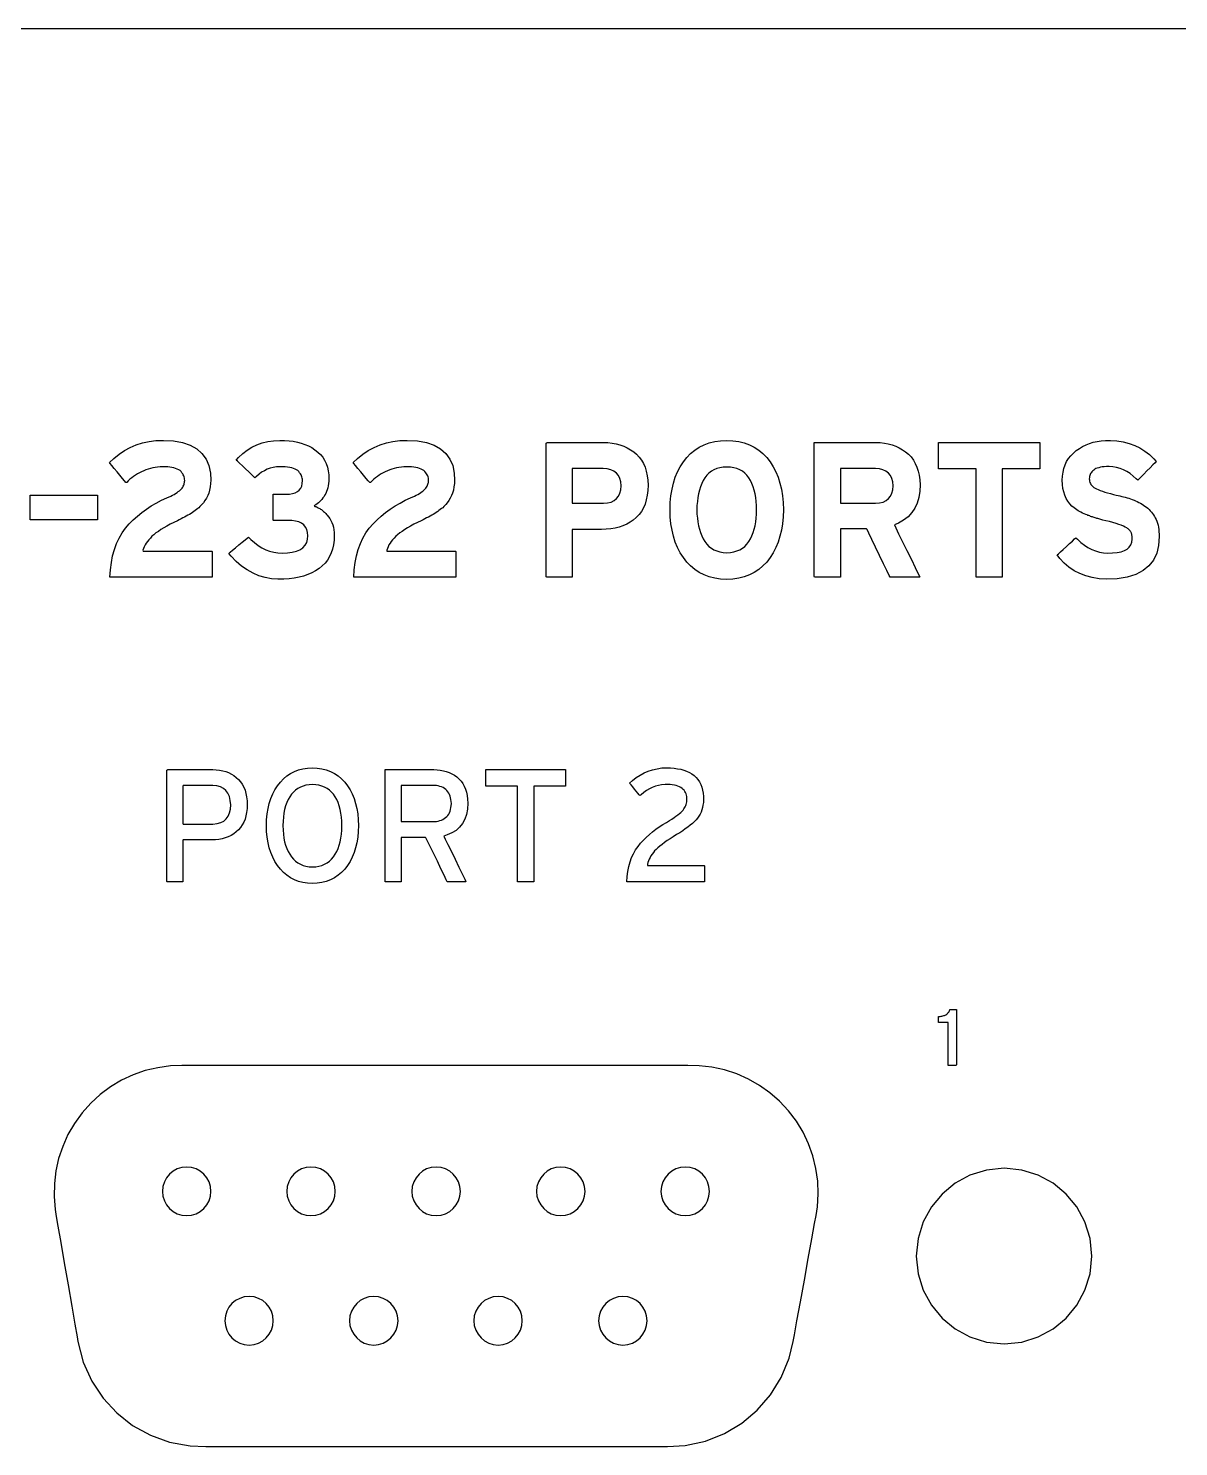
# Model space of a CAD drawing. Extents: x 1 to 47.7, y 0.2 to 33.3.
# Drawn here: x 40.567 to 41.564, y 13.887 to 15.115 of the extents above; entities that cross this region are included whole.
import ezdxf

# ---------------------------------------------------------------- set-up
doc = ezdxf.new("R2010")
doc.units = 0
doc.header["$MEASUREMENT"] = 0
doc.layers.add('4_0_____DWG', color=7, linetype='CONTINUOUS')

msp = doc.modelspace()

# ---------------------------------------------------------------- linework, layer by layer
at = {"layer": '4_0_____DWG'}
for points in [[(40.4956, 15.1152), (40.5703, 15.1152), (40.6442, 15.1152), (40.7173, 15.1152), (40.7896, 15.1152), (40.8611, 15.1152), (40.9317, 15.1152), (41.0015, 15.1152), (41.0703, 15.1152), (41.1384, 15.1152), (41.2055, 15.1152), (41.2717, 15.1152), (41.337, 15.1152), (41.4014, 15.1152), (41.4648, 15.1152), (41.5273, 15.1152), (41.5888, 15.1152)], [(41.4108, 14.7337), (41.4108, 14.64), (41.3882, 14.64), (41.3882, 14.7337), (41.3557, 14.7337), (41.3557, 14.7566), (41.4433, 14.7566), (41.4433, 14.7337), (41.4108, 14.7337)], [(40.5689, 14.6898), (40.5689, 14.7111), (40.6272, 14.7111), (40.6272, 14.6898), (40.5689, 14.6898)], [(41.0051, 14.4592), (41.0051, 14.3762), (40.991, 14.3762), (40.991, 14.4592), (40.9635, 14.4592), (40.9635, 14.4734), (41.0326, 14.4734), (41.0326, 14.4592), (41.0051, 14.4592)]]:
    msp.add_lwpolyline(points, dxfattribs=at)
for points in [[(40.6379, 14.64), (40.6383, 14.6465), (40.6391, 14.6527), (40.6402, 14.6585), (40.6417, 14.664), (40.6436, 14.6691), (40.6458, 14.6739), (40.6484, 14.6783), (40.6513, 14.6824), (40.6546, 14.6861), (40.6581, 14.6896), (40.6617, 14.6929), (40.6656, 14.696), (40.6695, 14.6989), (40.6737, 14.7017), (40.678, 14.7042), (40.6825, 14.7066), (40.6871, 14.7087), (40.6905, 14.7102), (40.6921, 14.711), (40.6935, 14.7117), (40.6948, 14.7125), (40.696, 14.7133), (40.6971, 14.7141), (40.6981, 14.7149), (40.699, 14.7156), (40.6998, 14.7164), (40.7004, 14.7172), (40.7009, 14.718), (40.7014, 14.7188), (40.7018, 14.7197), (40.7021, 14.7205), (40.7023, 14.7213), (40.7025, 14.7221), (40.7026, 14.7229), (40.7027, 14.7238), (40.7026, 14.7248), (40.7025, 14.7258), (40.7022, 14.7268), (40.7019, 14.7278), (40.7014, 14.7287), (40.7009, 14.7296), (40.7002, 14.7305), (40.6995, 14.7314), (40.6986, 14.7323), (40.6975, 14.733), (40.6962, 14.7336), (40.6948, 14.7341), (40.6933, 14.7346), (40.6916, 14.735), (40.6898, 14.7353), (40.6879, 14.7355), (40.6858, 14.7357), (40.6835, 14.7357), (40.6813, 14.7356), (40.6792, 14.7354), (40.677, 14.7351), (40.675, 14.7347), (40.6729, 14.7342), (40.6709, 14.7336), (40.669, 14.7329), (40.6671, 14.7322), (40.6652, 14.7313), (40.6634, 14.7304), (40.6617, 14.7294), (40.66, 14.7283), (40.6583, 14.7272), (40.6568, 14.726), (40.6552, 14.7248), (40.6538, 14.7235), (40.6524, 14.7221), (40.6517, 14.722), (40.6505, 14.7234), (40.6487, 14.7256), (40.6464, 14.7283), (40.644, 14.7313), (40.6416, 14.7342), (40.6395, 14.7367), (40.638, 14.7384), (40.6374, 14.7392), (40.6412, 14.7429), (40.6458, 14.7466), (40.6505, 14.7497), (40.6555, 14.7524), (40.6607, 14.7546), (40.6661, 14.7563), (40.6718, 14.7575), (40.6777, 14.7583), (40.6842, 14.7585), (40.693, 14.758), (40.7008, 14.7566), (40.7075, 14.7543), (40.7131, 14.7512), (40.7176, 14.7472), (40.7211, 14.7423), (40.7236, 14.7366), (40.7249, 14.73), (40.7253, 14.724), (40.7251, 14.721), (40.7248, 14.7182), (40.7242, 14.7155), (40.7235, 14.7129), (40.7226, 14.7106), (40.7215, 14.7083), (40.7202, 14.7063), (40.7188, 14.7043), (40.7176, 14.703), (40.7167, 14.702), (40.7158, 14.7011), (40.7149, 14.7002), (40.7139, 14.6994), (40.7128, 14.6985), (40.7117, 14.6977), (40.7106, 14.6968), (40.7094, 14.696), (40.7081, 14.6952), (40.7068, 14.6944), (40.7054, 14.6936), (40.704, 14.6928), (40.7025, 14.692), (40.701, 14.6913), (40.6995, 14.6905), (40.6979, 14.6897), (40.6963, 14.6889), (40.6931, 14.6873), (40.69, 14.6858), (40.6871, 14.6842), (40.6845, 14.6827), (40.682, 14.6812), (40.6798, 14.6797), (40.6777, 14.6783), (40.6759, 14.6768), (40.6743, 14.6754), (40.6729, 14.6739), (40.6715, 14.6724), (40.6704, 14.6709), (40.6693, 14.6694), (40.6684, 14.6679), (40.6676, 14.6664), (40.667, 14.6649), (40.6665, 14.6634), (40.6666, 14.6625), (40.6702, 14.6625), (40.677, 14.6625), (40.686, 14.6625), (40.6961, 14.6625), (40.7062, 14.6625), (40.7152, 14.6625), (40.7222, 14.6625), (40.726, 14.6625), (40.7264, 14.6622), (40.7264, 14.6605), (40.7264, 14.6578), (40.7264, 14.6543), (40.7264, 14.6505), (40.7264, 14.6468), (40.7264, 14.6435), (40.7264, 14.6412), (40.7264, 14.64), (40.7244, 14.64), (40.7169, 14.64), (40.7053, 14.64), (40.6912, 14.64), (40.6762, 14.64), (40.6618, 14.64), (40.6496, 14.64), (40.6411, 14.64)], [(40.8322, 14.6761), (40.8321, 14.672), (40.8315, 14.6681), (40.8307, 14.6644), (40.8296, 14.661), (40.8281, 14.6578), (40.8263, 14.6548), (40.8242, 14.6521), (40.8217, 14.6497), (40.819, 14.6474), (40.816, 14.6455), (40.8128, 14.6437), (40.8093, 14.6422), (40.8056, 14.6409), (40.8017, 14.6399), (40.7975, 14.6391), (40.7932, 14.6385), (40.7886, 14.6382), (40.7834, 14.6382), (40.7778, 14.6386), (40.7723, 14.6396), (40.7669, 14.6413), (40.7618, 14.6435), (40.7568, 14.6463), (40.7519, 14.6496), (40.7473, 14.6536), (40.7428, 14.6581), (40.7409, 14.6606), (40.7421, 14.6616), (40.7441, 14.6633), (40.7467, 14.6655), (40.7496, 14.6679), (40.7524, 14.6703), (40.7549, 14.6724), (40.7568, 14.6739), (40.7578, 14.6747), (40.7599, 14.6726), (40.763, 14.6699), (40.7662, 14.6675), (40.7695, 14.6654), (40.7728, 14.6638), (40.7762, 14.6625), (40.7798, 14.6616), (40.7834, 14.6611), (40.787, 14.6609), (40.7916, 14.6611), (40.7958, 14.6616), (40.7994, 14.6626), (40.8025, 14.6638), (40.805, 14.6655), (40.8069, 14.6676), (40.8083, 14.67), (40.809, 14.6728), (40.8093, 14.6759), (40.809, 14.6787), (40.8083, 14.6813), (40.8072, 14.6834), (40.8057, 14.6852), (40.8038, 14.6867), (40.8014, 14.6878), (40.7986, 14.6886), (40.7955, 14.6891), (40.7926, 14.6892), (40.792, 14.6892), (40.7906, 14.6892), (40.7886, 14.6892), (40.7864, 14.6892), (40.7842, 14.6892), (40.7821, 14.6892), (40.7805, 14.6892), (40.7795, 14.6892), (40.7793, 14.6893), (40.7793, 14.6907), (40.7793, 14.6933), (40.7793, 14.6967), (40.7793, 14.7005), (40.7793, 14.7043), (40.7793, 14.7077), (40.7793, 14.7103), (40.7793, 14.7118), (40.7794, 14.7119), (40.7803, 14.7119), (40.7818, 14.7119), (40.7836, 14.7119), (40.7857, 14.7119), (40.7877, 14.7119), (40.7894, 14.7119), (40.7907, 14.7119), (40.7914, 14.7119), (40.7935, 14.712), (40.7961, 14.7124), (40.7984, 14.7131), (40.8003, 14.7141), (40.8019, 14.7154), (40.8031, 14.717), (40.804, 14.7189), (40.8045, 14.7211), (40.8046, 14.7236), (40.8046, 14.7248), (40.8044, 14.7258), (40.8042, 14.7268), (40.8038, 14.7278), (40.8034, 14.7287), (40.8028, 14.7296), (40.8022, 14.7305), (40.8014, 14.7314), (40.8005, 14.7323), (40.7995, 14.733), (40.7983, 14.7336), (40.7969, 14.7341), (40.7953, 14.7346), (40.7936, 14.735), (40.7917, 14.7353), (40.7897, 14.7355), (40.7875, 14.7357), (40.785, 14.7357), (40.7821, 14.7355), (40.7794, 14.7351), (40.7767, 14.7344), (40.7742, 14.7334), (40.7717, 14.7322), (40.7693, 14.7308), (40.767, 14.7291), (40.7649, 14.7271), (40.7635, 14.726), (40.7625, 14.727), (40.7606, 14.7288), (40.7581, 14.7311), (40.7554, 14.7337), (40.7526, 14.7363), (40.7502, 14.7386), (40.7483, 14.7404), (40.7473, 14.7413), (40.7493, 14.7437), (40.7529, 14.7471), (40.7568, 14.75), (40.7609, 14.7525), (40.7652, 14.7546), (40.7698, 14.7562), (40.7746, 14.7574), (40.7796, 14.7582), (40.7849, 14.7585), (40.7891, 14.7584), (40.793, 14.7582), (40.7967, 14.7577), (40.8002, 14.757), (40.8036, 14.7561), (40.8068, 14.755), (40.8098, 14.7537), (40.8127, 14.7522), (40.8155, 14.7504), (40.818, 14.7484), (40.8202, 14.7462), (40.8222, 14.7438), (40.8238, 14.7412), (40.8252, 14.7384), (40.8262, 14.7354), (40.827, 14.7321), (40.8274, 14.7287), (40.8276, 14.7252), (40.8275, 14.7231), (40.8273, 14.7211), (40.827, 14.7192), (40.8266, 14.7174), (40.8261, 14.7157), (40.8256, 14.7141), (40.8249, 14.7126), (40.8241, 14.7112), (40.8233, 14.7099), (40.8224, 14.7086), (40.8215, 14.7074), (40.8205, 14.7063), (40.8195, 14.7052), (40.8185, 14.7043), (40.8174, 14.7034), (40.8163, 14.7027), (40.8151, 14.702), (40.8148, 14.7016), (40.8155, 14.7013), (40.8161, 14.7011), (40.8168, 14.7008), (40.8175, 14.7005), (40.8182, 14.7001), (40.8189, 14.6998), (40.8197, 14.6994), (40.8204, 14.699), (40.8211, 14.6985), (40.8217, 14.698), (40.8224, 14.6975), (40.823, 14.6969), (40.8237, 14.6964), (40.8243, 14.6957), (40.8249, 14.6951), (40.8255, 14.6944), (40.8261, 14.6937), (40.8273, 14.6924), (40.8284, 14.6908), (40.8293, 14.6891), (40.8302, 14.6873), (40.8309, 14.6853), (40.8314, 14.6832), (40.8318, 14.681), (40.8321, 14.6786)], [(40.8491, 14.64), (40.8495, 14.6465), (40.8503, 14.6527), (40.8514, 14.6585), (40.8529, 14.664), (40.8548, 14.6691), (40.857, 14.6739), (40.8596, 14.6783), (40.8625, 14.6824), (40.8658, 14.6861), (40.8693, 14.6896), (40.8729, 14.6929), (40.8767, 14.696), (40.8807, 14.6989), (40.8849, 14.7017), (40.8892, 14.7042), (40.8936, 14.7066), (40.8983, 14.7087), (40.9017, 14.7102), (40.9032, 14.711), (40.9047, 14.7117), (40.906, 14.7125), (40.9072, 14.7133), (40.9083, 14.7141), (40.9093, 14.7149), (40.9102, 14.7156), (40.911, 14.7164), (40.9116, 14.7172), (40.9121, 14.718), (40.9126, 14.7188), (40.9129, 14.7197), (40.9133, 14.7205), (40.9135, 14.7213), (40.9137, 14.7221), (40.9138, 14.7229), (40.9138, 14.7238), (40.9138, 14.7248), (40.9137, 14.7258), (40.9134, 14.7268), (40.9131, 14.7278), (40.9126, 14.7287), (40.9121, 14.7296), (40.9114, 14.7305), (40.9106, 14.7314), (40.9098, 14.7323), (40.9087, 14.733), (40.9074, 14.7336), (40.906, 14.7341), (40.9045, 14.7346), (40.9028, 14.735), (40.901, 14.7353), (40.899, 14.7355), (40.8969, 14.7357), (40.8947, 14.7357), (40.8925, 14.7356), (40.8903, 14.7354), (40.8882, 14.7351), (40.8861, 14.7347), (40.8841, 14.7342), (40.8821, 14.7336), (40.8802, 14.7329), (40.8783, 14.7322), (40.8764, 14.7313), (40.8746, 14.7304), (40.8729, 14.7294), (40.8712, 14.7283), (40.8695, 14.7272), (40.8679, 14.726), (40.8664, 14.7248), (40.865, 14.7235), (40.8635, 14.7221), (40.8629, 14.722), (40.8617, 14.7234), (40.8599, 14.7256), (40.8576, 14.7283), (40.8551, 14.7313), (40.8527, 14.7342), (40.8507, 14.7367), (40.8492, 14.7384), (40.8486, 14.7392), (40.8524, 14.7429), (40.8569, 14.7466), (40.8617, 14.7497), (40.8667, 14.7524), (40.8719, 14.7546), (40.8773, 14.7563), (40.883, 14.7575), (40.8889, 14.7583), (40.8954, 14.7585), (40.9042, 14.758), (40.912, 14.7566), (40.9186, 14.7543), (40.9243, 14.7512), (40.9288, 14.7472), (40.9323, 14.7423), (40.9348, 14.7366), (40.9361, 14.73), (40.9364, 14.724), (40.9363, 14.721), (40.9359, 14.7182), (40.9354, 14.7155), (40.9347, 14.7129), (40.9338, 14.7106), (40.9327, 14.7083), (40.9314, 14.7063), (40.9299, 14.7043), (40.9288, 14.703), (40.9279, 14.702), (40.927, 14.7011), (40.9261, 14.7002), (40.9251, 14.6994), (40.924, 14.6985), (40.9229, 14.6977), (40.9218, 14.6968), (40.9206, 14.696), (40.9193, 14.6952), (40.918, 14.6944), (40.9166, 14.6936), (40.9152, 14.6928), (40.9137, 14.692), (40.9122, 14.6913), (40.9106, 14.6905), (40.9091, 14.6897), (40.9074, 14.6889), (40.9042, 14.6873), (40.9012, 14.6858), (40.8983, 14.6842), (40.8957, 14.6827), (40.8932, 14.6812), (40.891, 14.6797), (40.8889, 14.6783), (40.8871, 14.6768), (40.8855, 14.6754), (40.884, 14.6739), (40.8827, 14.6724), (40.8815, 14.6709), (40.8805, 14.6694), (40.8796, 14.6679), (40.8788, 14.6664), (40.8782, 14.6649), (40.8777, 14.6634), (40.8778, 14.6625), (40.8814, 14.6625), (40.8882, 14.6625), (40.8972, 14.6625), (40.9073, 14.6625), (40.9174, 14.6625), (40.9264, 14.6625), (40.9334, 14.6625), (40.9372, 14.6625), (40.9376, 14.6622), (40.9376, 14.6605), (40.9376, 14.6578), (40.9376, 14.6543), (40.9376, 14.6505), (40.9376, 14.6468), (40.9376, 14.6435), (40.9376, 14.6412), (40.9376, 14.64), (40.9356, 14.64), (40.9281, 14.64), (40.9165, 14.64), (40.9024, 14.64), (40.8874, 14.64), (40.873, 14.64), (40.8607, 14.64), (40.8522, 14.64)], [(41.104, 14.7197), (41.1038, 14.7151), (41.1033, 14.7109), (41.1025, 14.707), (41.1014, 14.7033), (41.1, 14.7), (41.0982, 14.6969), (41.0962, 14.6942), (41.0938, 14.6917), (41.0912, 14.6895), (41.0884, 14.6876), (41.0855, 14.6859), (41.0823, 14.6845), (41.0789, 14.6834), (41.0754, 14.6825), (41.0717, 14.6818), (41.0677, 14.6815), (41.0636, 14.6813), (41.0624, 14.6813), (41.06, 14.6813), (41.0565, 14.6813), (41.0524, 14.6813), (41.048, 14.6813), (41.044, 14.6813), (41.0407, 14.6813), (41.0387, 14.6813), (41.0382, 14.6812), (41.0382, 14.6786), (41.0382, 14.6738), (41.0382, 14.6674), (41.0382, 14.6603), (41.0382, 14.6532), (41.0382, 14.6469), (41.0382, 14.6423), (41.0382, 14.6401), (41.0377, 14.64), (41.0357, 14.64), (41.0326, 14.64), (41.0289, 14.64), (41.025, 14.64), (41.0213, 14.64), (41.0182, 14.64), (41.0162, 14.64), (41.0157, 14.6402), (41.0157, 14.6465), (41.0157, 14.6595), (41.0157, 14.6772), (41.0157, 14.6972), (41.0157, 14.7173), (41.0157, 14.7353), (41.0157, 14.749), (41.0157, 14.7561), (41.0165, 14.7566), (41.0206, 14.7566), (41.0271, 14.7566), (41.0351, 14.7566), (41.0437, 14.7566), (41.052, 14.7566), (41.0589, 14.7566), (41.0636, 14.7566), (41.0655, 14.7566), (41.0693, 14.7565), (41.0729, 14.7561), (41.0764, 14.7554), (41.0797, 14.7546), (41.0829, 14.7534), (41.0859, 14.7521), (41.0888, 14.7504), (41.0916, 14.7486), (41.0941, 14.7464), (41.0964, 14.744), (41.0983, 14.7413), (41.1, 14.7384), (41.1014, 14.7352), (41.1025, 14.7317), (41.1033, 14.7279), (41.1038, 14.7239)], [(41.2213, 14.6984), (41.2211, 14.6922), (41.2205, 14.6863), (41.2196, 14.6807), (41.2183, 14.6754), (41.2167, 14.6703), (41.2148, 14.6656), (41.2125, 14.6611), (41.2098, 14.657), (41.2068, 14.6531), (41.2035, 14.6497), (41.1999, 14.6467), (41.196, 14.6442), (41.1918, 14.6421), (41.1873, 14.6404), (41.1826, 14.6392), (41.1775, 14.6384), (41.1721, 14.6381), (41.1668, 14.6384), (41.1618, 14.6392), (41.157, 14.6404), (41.1526, 14.6421), (41.1484, 14.6442), (41.1445, 14.6467), (41.1409, 14.6497), (41.1376, 14.6531), (41.1346, 14.657), (41.1319, 14.6611), (41.1296, 14.6656), (41.1276, 14.6703), (41.126, 14.6754), (41.1248, 14.6807), (41.1238, 14.6863), (41.1233, 14.6922), (41.1231, 14.6984), (41.1233, 14.7046), (41.1238, 14.7105), (41.1248, 14.7162), (41.126, 14.7215), (41.1276, 14.7266), (41.1296, 14.7313), (41.1319, 14.7357), (41.1346, 14.7399), (41.1376, 14.7437), (41.1409, 14.7471), (41.1445, 14.75), (41.1484, 14.7526), (41.1526, 14.7546), (41.157, 14.7563), (41.1618, 14.7574), (41.1668, 14.7582), (41.1721, 14.7585), (41.1775, 14.7582), (41.1826, 14.7574), (41.1873, 14.7563), (41.1918, 14.7546), (41.196, 14.7526), (41.1999, 14.75), (41.2035, 14.7471), (41.2068, 14.7437), (41.2098, 14.7399), (41.2125, 14.7357), (41.2148, 14.7313), (41.2167, 14.7266), (41.2183, 14.7215), (41.2196, 14.7162), (41.2205, 14.7105), (41.2211, 14.7046)], [(41.3136, 14.64), (41.3128, 14.6416), (41.3108, 14.6457), (41.308, 14.6517), (41.3046, 14.6587), (41.3011, 14.6659), (41.2979, 14.6726), (41.2953, 14.678), (41.2937, 14.6813), (41.2933, 14.682), (41.2919, 14.682), (41.2892, 14.682), (41.2857, 14.682), (41.2818, 14.682), (41.2779, 14.682), (41.2745, 14.682), (41.2719, 14.682), (41.2707, 14.682), (41.2706, 14.6812), (41.2706, 14.6776), (41.2706, 14.6721), (41.2706, 14.6653), (41.2706, 14.658), (41.2706, 14.6511), (41.2706, 14.6453), (41.2706, 14.6413), (41.2706, 14.64), (41.2696, 14.64), (41.2673, 14.64), (41.264, 14.64), (41.2602, 14.64), (41.2563, 14.64), (41.2527, 14.64), (41.2499, 14.64), (41.2483, 14.64), (41.248, 14.6409), (41.248, 14.6488), (41.248, 14.6629), (41.248, 14.6811), (41.248, 14.7011), (41.248, 14.7208), (41.248, 14.7381), (41.248, 14.7507), (41.248, 14.7565), (41.2493, 14.7566), (41.254, 14.7566), (41.2612, 14.7566), (41.2698, 14.7566), (41.2789, 14.7566), (41.2875, 14.7566), (41.2947, 14.7566), (41.2994, 14.7566), (41.3014, 14.7566), (41.3051, 14.7565), (41.3087, 14.756), (41.3121, 14.7554), (41.3154, 14.7545), (41.3186, 14.7534), (41.3216, 14.752), (41.3244, 14.7504), (41.3271, 14.7486), (41.3297, 14.7465), (41.3319, 14.7441), (41.3339, 14.7414), (41.3355, 14.7385), (41.3369, 14.7353), (41.338, 14.7319), (41.3388, 14.7282), (41.3394, 14.7243), (41.3396, 14.7201), (41.3394, 14.7144), (41.3385, 14.7091), (41.3371, 14.7042), (41.335, 14.6998), (41.3324, 14.6959), (41.3292, 14.6924), (41.3253, 14.6894), (41.3209, 14.6869), (41.3174, 14.6852), (41.3186, 14.6827), (41.3211, 14.6776), (41.3245, 14.6707), (41.3283, 14.663), (41.3321, 14.6553), (41.3355, 14.6483), (41.3381, 14.643), (41.3395, 14.6402), (41.3392, 14.64), (41.3372, 14.64), (41.3338, 14.64), (41.3296, 14.64), (41.3252, 14.64), (41.3208, 14.64), (41.3171, 14.64), (41.3146, 14.64)], [(41.5468, 14.6753), (41.5463, 14.6675), (41.5447, 14.6607), (41.5419, 14.6548), (41.5379, 14.6498), (41.5328, 14.6457), (41.5266, 14.6424), (41.5191, 14.6401), (41.5105, 14.6386), (41.5013, 14.6382), (41.4949, 14.6386), (41.4888, 14.6396), (41.4831, 14.6411), (41.4779, 14.6431), (41.473, 14.6456), (41.4685, 14.6487), (41.4644, 14.6522), (41.4607, 14.6563), (41.4585, 14.6594), (41.4595, 14.6602), (41.4613, 14.6619), (41.4636, 14.6641), (41.4664, 14.6665), (41.4691, 14.6691), (41.4716, 14.6713), (41.4735, 14.6731), (41.4746, 14.6741), (41.4761, 14.6728), (41.479, 14.6701), (41.482, 14.6677), (41.4851, 14.6657), (41.4883, 14.664), (41.4917, 14.6627), (41.4951, 14.6617), (41.4986, 14.6611), (41.5023, 14.6609), (41.5064, 14.661), (41.5103, 14.6613), (41.5137, 14.662), (41.5166, 14.663), (41.5189, 14.6643), (41.5208, 14.666), (41.5222, 14.668), (41.523, 14.6704), (41.5234, 14.673), (41.5234, 14.6742), (41.5233, 14.6748), (41.5233, 14.6754), (41.5232, 14.676), (41.5231, 14.6766), (41.523, 14.6772), (41.5229, 14.6777), (41.5228, 14.6782), (41.5226, 14.6787), (41.5223, 14.6792), (41.522, 14.6796), (41.5216, 14.6801), (41.5213, 14.6805), (41.5208, 14.681), (41.5204, 14.6814), (41.5199, 14.6818), (41.5194, 14.6822), (41.5187, 14.6827), (41.5174, 14.6834), (41.5158, 14.6842), (41.5139, 14.685), (41.5118, 14.6857), (41.5094, 14.6865), (41.5067, 14.6873), (41.5038, 14.6881), (41.5006, 14.6888), (41.4979, 14.6895), (41.497, 14.6897), (41.4962, 14.6899), (41.4953, 14.6902), (41.4945, 14.6904), (41.4937, 14.6907), (41.4929, 14.6909), (41.4921, 14.6912), (41.4913, 14.6915), (41.4905, 14.6917), (41.4897, 14.6919), (41.489, 14.6922), (41.4882, 14.6924), (41.4874, 14.6927), (41.4866, 14.693), (41.4859, 14.6933), (41.4851, 14.6935), (41.4844, 14.6939), (41.4832, 14.6943), (41.4818, 14.6949), (41.4804, 14.6955), (41.479, 14.6962), (41.4778, 14.6969), (41.4765, 14.6976), (41.4753, 14.6984), (41.4742, 14.6992), (41.4731, 14.7), (41.4712, 14.7016), (41.4693, 14.7035), (41.4676, 14.7057), (41.4662, 14.7082), (41.465, 14.7109), (41.4641, 14.7138), (41.4634, 14.7169), (41.463, 14.7203), (41.4628, 14.724), (41.463, 14.7276), (41.4635, 14.731), (41.4642, 14.7342), (41.4653, 14.7372), (41.4666, 14.7401), (41.4683, 14.7427), (41.4702, 14.7452), (41.4725, 14.7475), (41.475, 14.7496), (41.4777, 14.7515), (41.4804, 14.7531), (41.4834, 14.7546), (41.4865, 14.7558), (41.4897, 14.7568), (41.4931, 14.7575), (41.4966, 14.7581), (41.5003, 14.7584), (41.5046, 14.7585), (41.5102, 14.7581), (41.5156, 14.7572), (41.5207, 14.7559), (41.5256, 14.7541), (41.5301, 14.7519), (41.5344, 14.7492), (41.5385, 14.7461), (41.5422, 14.7425), (41.5443, 14.7401), (41.5433, 14.7391), (41.5414, 14.7372), (41.539, 14.7348), (41.5362, 14.7321), (41.5335, 14.7293), (41.5311, 14.7269), (41.5292, 14.725), (41.5282, 14.7239), (41.5267, 14.7253), (41.5242, 14.7276), (41.5216, 14.7297), (41.5188, 14.7315), (41.516, 14.7329), (41.513, 14.7341), (41.5099, 14.735), (41.5067, 14.7356), (41.5034, 14.7358), (41.501, 14.7358), (41.4991, 14.7357), (41.4974, 14.7355), (41.4959, 14.7352), (41.4944, 14.7348), (41.4931, 14.7344), (41.492, 14.734), (41.4909, 14.7334), (41.4901, 14.7328), (41.4893, 14.7321), (41.4885, 14.7313), (41.4879, 14.7305), (41.4874, 14.7297), (41.487, 14.7289), (41.4867, 14.728), (41.4864, 14.7272), (41.4863, 14.7263), (41.4862, 14.7253), (41.4863, 14.7242), (41.4864, 14.7231), (41.4867, 14.7221), (41.4872, 14.7211), (41.4877, 14.7202), (41.4884, 14.7193), (41.4893, 14.7186), (41.4902, 14.7178), (41.4913, 14.7172), (41.4925, 14.7165), (41.494, 14.7158), (41.4957, 14.7151), (41.4976, 14.7144), (41.4996, 14.7137), (41.5019, 14.7131), (41.5045, 14.7124), (41.5072, 14.7117), (41.5096, 14.7111), (41.5112, 14.7108), (41.5127, 14.7104), (41.5143, 14.71), (41.5158, 14.7096), (41.5174, 14.7092), (41.5189, 14.7088), (41.5205, 14.7083), (41.522, 14.7078), (41.5235, 14.7073), (41.525, 14.7068), (41.5264, 14.7062), (41.5278, 14.7055), (41.5292, 14.7048), (41.5306, 14.7041), (41.5319, 14.7033), (41.5332, 14.7025), (41.5344, 14.7016), (41.5357, 14.7007), (41.5368, 14.6997), (41.538, 14.6987), (41.539, 14.6976), (41.54, 14.6964), (41.541, 14.6952), (41.5418, 14.694), (41.5427, 14.6927), (41.5434, 14.6914), (41.5442, 14.6899), (41.5448, 14.6884), (41.5453, 14.6867), (41.5458, 14.685), (41.5461, 14.6832), (41.5464, 14.6814), (41.5466, 14.6794), (41.5468, 14.6774)], [(41.0808, 14.7192), (41.0804, 14.7226), (41.0796, 14.7255), (41.0784, 14.728), (41.0766, 14.7301), (41.0744, 14.7317), (41.0718, 14.7329), (41.0686, 14.7337), (41.0651, 14.734), (41.0636, 14.734), (41.0611, 14.734), (41.0572, 14.734), (41.0527, 14.734), (41.048, 14.734), (41.0436, 14.734), (41.0403, 14.734), (41.0384, 14.734), (41.0382, 14.7335), (41.0382, 14.731), (41.0382, 14.7269), (41.0382, 14.7217), (41.0382, 14.7162), (41.0382, 14.7111), (41.0382, 14.7069), (41.0382, 14.7044), (41.0384, 14.704), (41.0403, 14.704), (41.0437, 14.704), (41.0481, 14.704), (41.0529, 14.704), (41.0575, 14.704), (41.0613, 14.704), (41.0639, 14.704), (41.0654, 14.704), (41.0689, 14.7043), (41.072, 14.7051), (41.0747, 14.7063), (41.0768, 14.708), (41.0785, 14.7101), (41.0797, 14.7127), (41.0805, 14.7157)], [(41.198, 14.6984), (41.1979, 14.7021), (41.1977, 14.7056), (41.1973, 14.709), (41.1967, 14.7123), (41.1959, 14.7153), (41.195, 14.7183), (41.194, 14.721), (41.1927, 14.7236), (41.1913, 14.726), (41.1896, 14.7282), (41.1878, 14.7301), (41.1857, 14.7317), (41.1834, 14.733), (41.1809, 14.734), (41.1782, 14.7347), (41.1753, 14.7352), (41.1722, 14.7354), (41.1691, 14.7352), (41.1663, 14.7347), (41.1636, 14.734), (41.1611, 14.733), (41.1589, 14.7317), (41.1568, 14.7301), (41.1549, 14.7282), (41.1532, 14.726), (41.1518, 14.7236), (41.1505, 14.721), (41.1494, 14.7183), (41.1485, 14.7153), (41.1477, 14.7123), (41.1471, 14.709), (41.1467, 14.7056), (41.1464, 14.7021), (41.1463, 14.6984), (41.1464, 14.6947), (41.1467, 14.6912), (41.1471, 14.6878), (41.1477, 14.6846), (41.1485, 14.6816), (41.1494, 14.6787), (41.1505, 14.6759), (41.1518, 14.6733), (41.1532, 14.6709), (41.1549, 14.6686), (41.1568, 14.6667), (41.1589, 14.6651), (41.1611, 14.6637), (41.1636, 14.6627), (41.1663, 14.6619), (41.1691, 14.6614), (41.1722, 14.6612), (41.1753, 14.6614), (41.1782, 14.6619), (41.1809, 14.6627), (41.1834, 14.6637), (41.1857, 14.6651), (41.1878, 14.6667), (41.1896, 14.6686), (41.1913, 14.6709), (41.1927, 14.6733), (41.194, 14.6759), (41.195, 14.6787), (41.1959, 14.6816), (41.1967, 14.6846), (41.1973, 14.6878), (41.1977, 14.6912), (41.1979, 14.6947)], [(41.3164, 14.7192), (41.316, 14.7226), (41.3152, 14.7256), (41.314, 14.7281), (41.3123, 14.7302), (41.3101, 14.7318), (41.3075, 14.733), (41.3045, 14.7337), (41.3009, 14.734), (41.2994, 14.734), (41.2965, 14.734), (41.2922, 14.734), (41.287, 14.734), (41.2816, 14.734), (41.2767, 14.734), (41.2729, 14.734), (41.2708, 14.734), (41.2706, 14.7335), (41.2706, 14.731), (41.2706, 14.7269), (41.2706, 14.7217), (41.2706, 14.7162), (41.2706, 14.7111), (41.2706, 14.7069), (41.2706, 14.7044), (41.2708, 14.704), (41.2729, 14.704), (41.2767, 14.704), (41.2816, 14.704), (41.287, 14.704), (41.2922, 14.704), (41.2965, 14.704), (41.2994, 14.704), (41.3009, 14.704), (41.3045, 14.7043), (41.3076, 14.7051), (41.3103, 14.7063), (41.3124, 14.708), (41.3141, 14.7101), (41.3153, 14.7127), (41.3161, 14.7157)], [(40.7568, 14.443), (40.7567, 14.4396), (40.7563, 14.4364), (40.7557, 14.4334), (40.7549, 14.4306), (40.7538, 14.428), (40.7525, 14.4255), (40.7509, 14.4233), (40.7492, 14.4213), (40.7472, 14.4195), (40.7451, 14.4178), (40.7428, 14.4164), (40.7404, 14.4152), (40.7378, 14.4143), (40.7351, 14.4135), (40.7322, 14.4129), (40.7292, 14.4126), (40.726, 14.4125), (40.7249, 14.4125), (40.7226, 14.4125), (40.7191, 14.4125), (40.715, 14.4125), (40.7107, 14.4125), (40.7067, 14.4125), (40.7034, 14.4125), (40.7014, 14.4125), (40.701, 14.4123), (40.701, 14.4101), (40.701, 14.4059), (40.701, 14.4003), (40.701, 14.394), (40.701, 14.3878), (40.701, 14.3823), (40.701, 14.3783), (40.701, 14.3763), (40.7007, 14.3762), (40.6995, 14.3762), (40.6976, 14.3762), (40.6953, 14.3762), (40.6929, 14.3762), (40.6906, 14.3762), (40.6887, 14.3762), (40.6875, 14.3762), (40.6872, 14.3764), (40.6872, 14.3816), (40.6872, 14.3925), (40.6872, 14.4072), (40.6872, 14.4239), (40.6872, 14.4407), (40.6872, 14.4557), (40.6872, 14.4671), (40.6872, 14.473), (40.6879, 14.4734), (40.6911, 14.4734), (40.6963, 14.4734), (40.7027, 14.4734), (40.7096, 14.4734), (40.7161, 14.4734), (40.7217, 14.4734), (40.7254, 14.4734), (40.7269, 14.4734), (40.7299, 14.4733), (40.7328, 14.473), (40.7356, 14.4724), (40.7382, 14.4717), (40.7407, 14.4708), (40.7431, 14.4696), (40.7453, 14.4683), (40.7473, 14.4667), (40.7493, 14.4649), (40.751, 14.4629), (40.7525, 14.4607), (40.7538, 14.4583), (40.7549, 14.4556), (40.7557, 14.4528), (40.7563, 14.4497), (40.7567, 14.4465)], [(40.8531, 14.4249), (40.8529, 14.4197), (40.8525, 14.4148), (40.8517, 14.4101), (40.8507, 14.4057), (40.8494, 14.4015), (40.8478, 14.3976), (40.8459, 14.3939), (40.8437, 14.3905), (40.8412, 14.3873), (40.8385, 14.3844), (40.8355, 14.3819), (40.8323, 14.3798), (40.8289, 14.378), (40.8253, 14.3766), (40.8215, 14.3756), (40.8175, 14.375), (40.8132, 14.3747), (40.809, 14.375), (40.8049, 14.3756), (40.8012, 14.3766), (40.7976, 14.378), (40.7942, 14.3798), (40.7911, 14.3819), (40.7882, 14.3844), (40.7855, 14.3873), (40.7831, 14.3905), (40.7808, 14.3939), (40.7789, 14.3976), (40.7772, 14.4015), (40.7759, 14.4057), (40.7748, 14.4101), (40.774, 14.4148), (40.7736, 14.4197), (40.7734, 14.4249), (40.7736, 14.43), (40.774, 14.435), (40.7748, 14.4397), (40.7759, 14.4441), (40.7772, 14.4483), (40.7789, 14.4523), (40.7808, 14.456), (40.7831, 14.4594), (40.7855, 14.4626), (40.7882, 14.4655), (40.7911, 14.4679), (40.7942, 14.47), (40.7976, 14.4718), (40.8012, 14.4731), (40.8049, 14.4741), (40.809, 14.4747), (40.8132, 14.475), (40.8175, 14.4747), (40.8215, 14.4741), (40.8253, 14.4731), (40.8289, 14.4718), (40.8323, 14.47), (40.8355, 14.4679), (40.8385, 14.4655), (40.8412, 14.4626), (40.8437, 14.4594), (40.8459, 14.456), (40.8478, 14.4523), (40.8494, 14.4483), (40.8507, 14.4441), (40.8517, 14.4397), (40.8525, 14.435), (40.8529, 14.43)], [(40.9479, 14.4444), (40.9475, 14.4392), (40.9466, 14.4345), (40.9452, 14.4304), (40.9432, 14.4267), (40.9407, 14.4235), (40.9377, 14.4208), (40.9341, 14.4186), (40.93, 14.4168), (40.9272, 14.4158), (40.9284, 14.4133), (40.9307, 14.4087), (40.9336, 14.4026), (40.9369, 14.3958), (40.9402, 14.389), (40.9431, 14.3831), (40.9452, 14.3786), (40.9463, 14.3764), (40.946, 14.3762), (40.9447, 14.3762), (40.9425, 14.3762), (40.9399, 14.3762), (40.9371, 14.3762), (40.9344, 14.3762), (40.9321, 14.3762), (40.9306, 14.3762), (40.9301, 14.3763), (40.9292, 14.3779), (40.9273, 14.3819), (40.9246, 14.3875), (40.9215, 14.394), (40.9183, 14.4006), (40.9153, 14.4067), (40.913, 14.4115), (40.9116, 14.4143), (40.9112, 14.4147), (40.9098, 14.4147), (40.9072, 14.4147), (40.9039, 14.4147), (40.9003, 14.4147), (40.8967, 14.4147), (40.8935, 14.4147), (40.8912, 14.4147), (40.8902, 14.4147), (40.8902, 14.4137), (40.8902, 14.4103), (40.8902, 14.4051), (40.8902, 14.3988), (40.8902, 14.3922), (40.8902, 14.3859), (40.8902, 14.3806), (40.8902, 14.3772), (40.8901, 14.3762), (40.8894, 14.3762), (40.8879, 14.3762), (40.8859, 14.3762), (40.8836, 14.3762), (40.8812, 14.3762), (40.879, 14.3762), (40.8774, 14.3762), (40.8764, 14.3762), (40.8763, 14.3774), (40.8763, 14.3845), (40.8763, 14.3966), (40.8763, 14.4119), (40.8763, 14.4287), (40.8763, 14.445), (40.8763, 14.4591), (40.8763, 14.4692), (40.8763, 14.4734), (40.8776, 14.4734), (40.8815, 14.4734), (40.8872, 14.4734), (40.894, 14.4734), (40.9012, 14.4734), (40.9079, 14.4734), (40.9133, 14.4734), (40.9168, 14.4734), (40.9184, 14.4734), (40.9213, 14.4733), (40.924, 14.473), (40.9267, 14.4724), (40.9292, 14.4717), (40.9317, 14.4708), (40.934, 14.4698), (40.9362, 14.4685), (40.9383, 14.4671), (40.9402, 14.4654), (40.942, 14.4635), (40.9435, 14.4614), (40.9448, 14.4591), (40.9459, 14.4566), (40.9467, 14.4539), (40.9473, 14.4509), (40.9477, 14.4478)], [(41.0855, 14.3762), (41.0859, 14.3809), (41.0865, 14.3853), (41.0874, 14.3895), (41.0885, 14.3935), (41.0898, 14.3972), (41.0914, 14.4006), (41.0932, 14.4039), (41.0953, 14.4069), (41.0976, 14.4096), (41.1, 14.4122), (41.1025, 14.4147), (41.1052, 14.4171), (41.1079, 14.4194), (41.1108, 14.4217), (41.1137, 14.4238), (41.1167, 14.4258), (41.1199, 14.4277), (41.1226, 14.4294), (41.1247, 14.4306), (41.1265, 14.4318), (41.1282, 14.433), (41.1298, 14.4342), (41.1312, 14.4353), (41.1324, 14.4363), (41.1335, 14.4373), (41.1344, 14.4383), (41.1351, 14.4393), (41.1357, 14.4402), (41.1362, 14.4412), (41.1366, 14.4423), (41.137, 14.4433), (41.1373, 14.4443), (41.1375, 14.4454), (41.1376, 14.4465), (41.1377, 14.4476), (41.1377, 14.4489), (41.1375, 14.4502), (41.1373, 14.4514), (41.1369, 14.4525), (41.1364, 14.4536), (41.1359, 14.4545), (41.1352, 14.4555), (41.1344, 14.4563), (41.1335, 14.4571), (41.1325, 14.4578), (41.1313, 14.4585), (41.1299, 14.459), (41.1284, 14.4595), (41.1268, 14.4599), (41.125, 14.4602), (41.1231, 14.4604), (41.1211, 14.4605), (41.1187, 14.4604), (41.1158, 14.4602), (41.1131, 14.4597), (41.1104, 14.459), (41.1077, 14.458), (41.1052, 14.4568), (41.1027, 14.4553), (41.1003, 14.4536), (41.0979, 14.4517), (41.0968, 14.4509), (41.0962, 14.4517), (41.0951, 14.453), (41.0937, 14.4547), (41.0922, 14.4566), (41.0907, 14.4585), (41.0893, 14.4601), (41.0884, 14.4612), (41.0879, 14.4618), (41.0904, 14.464), (41.0937, 14.4665), (41.0971, 14.4687), (41.1006, 14.4706), (41.1042, 14.4721), (41.108, 14.4733), (41.1119, 14.4742), (41.1159, 14.4748), (41.1201, 14.475), (41.1234, 14.4749), (41.1265, 14.4747), (41.1295, 14.4742), (41.1323, 14.4737), (41.135, 14.4729), (41.1374, 14.472), (41.1398, 14.4709), (41.1419, 14.4697), (41.1439, 14.4683), (41.1457, 14.4666), (41.1472, 14.4648), (41.1486, 14.4628), (41.1497, 14.4606), (41.1506, 14.4583), (41.1513, 14.4557), (41.1518, 14.453), (41.152, 14.4501), (41.152, 14.4474), (41.1519, 14.445), (41.1516, 14.4427), (41.1512, 14.4406), (41.1506, 14.4385), (41.1499, 14.4366), (41.1491, 14.4348), (41.1481, 14.4331), (41.1469, 14.4314), (41.1456, 14.4299), (41.1441, 14.4284), (41.1424, 14.4268), (41.1406, 14.4252), (41.1385, 14.4237), (41.1363, 14.422), (41.134, 14.4204), (41.1314, 14.4187), (41.1287, 14.4171), (41.1258, 14.4153), (41.1231, 14.4136), (41.1206, 14.4119), (41.1183, 14.4103), (41.1161, 14.4087), (41.1142, 14.4072), (41.1125, 14.4057), (41.111, 14.4043), (41.1097, 14.403), (41.1086, 14.4016), (41.1075, 14.4002), (41.1065, 14.3988), (41.1057, 14.3973), (41.105, 14.3959), (41.1043, 14.3944), (41.1038, 14.3929), (41.1034, 14.3914), (41.1034, 14.3903), (41.1063, 14.3903), (41.1118, 14.3903), (41.1193, 14.3903), (41.1276, 14.3903), (41.136, 14.3903), (41.1436, 14.3903), (41.1494, 14.3903), (41.1527, 14.3903), (41.153, 14.3902), (41.153, 14.3892), (41.153, 14.3875), (41.153, 14.3853), (41.153, 14.3829), (41.153, 14.3806), (41.153, 14.3785), (41.153, 14.377), (41.153, 14.3763), (41.1515, 14.3762), (41.1458, 14.3762), (41.137, 14.3762), (41.1263, 14.3762), (41.1148, 14.3762), (41.1038, 14.3762), (41.0944, 14.3762), (41.0879, 14.3762)], [(40.7425, 14.443), (40.7421, 14.4468), (40.7414, 14.4501), (40.7401, 14.453), (40.7384, 14.4553), (40.7363, 14.4571), (40.7337, 14.4585), (40.7306, 14.4593), (40.7271, 14.4597), (40.7256, 14.4597), (40.7232, 14.4597), (40.7195, 14.4597), (40.715, 14.4597), (40.7104, 14.4597), (40.7062, 14.4597), (40.703, 14.4597), (40.7012, 14.4597), (40.701, 14.4592), (40.701, 14.4564), (40.701, 14.4517), (40.701, 14.446), (40.701, 14.4399), (40.701, 14.4341), (40.701, 14.4295), (40.701, 14.4267), (40.7012, 14.4262), (40.703, 14.4262), (40.7062, 14.4262), (40.7104, 14.4262), (40.715, 14.4262), (40.7195, 14.4262), (40.7232, 14.4262), (40.7256, 14.4262), (40.7271, 14.4262), (40.7307, 14.4266), (40.7338, 14.4275), (40.7365, 14.4289), (40.7386, 14.4307), (40.7403, 14.4331), (40.7415, 14.4359), (40.7422, 14.4392)], [(40.8388, 14.4249), (40.8387, 14.4287), (40.8384, 14.4323), (40.838, 14.4357), (40.8373, 14.439), (40.8365, 14.442), (40.8356, 14.4448), (40.8344, 14.4475), (40.8331, 14.4499), (40.8315, 14.4521), (40.8298, 14.454), (40.828, 14.4557), (40.8259, 14.4571), (40.8237, 14.4583), (40.8213, 14.4592), (40.8188, 14.4599), (40.8161, 14.4603), (40.8132, 14.4605), (40.8104, 14.4603), (40.8077, 14.4599), (40.8052, 14.4592), (40.8029, 14.4583), (40.8007, 14.4571), (40.7987, 14.4557), (40.7968, 14.454), (40.7951, 14.4521), (40.7936, 14.4499), (40.7922, 14.4475), (40.791, 14.4448), (40.79, 14.442), (40.7892, 14.439), (40.7886, 14.4357), (40.7881, 14.4323), (40.7878, 14.4287), (40.7877, 14.4249), (40.7878, 14.4211), (40.7881, 14.4175), (40.7886, 14.4141), (40.7892, 14.4109), (40.79, 14.4079), (40.791, 14.4051), (40.7922, 14.4025), (40.7936, 14.4001), (40.7951, 14.3979), (40.7968, 14.3958), (40.7987, 14.3941), (40.8007, 14.3926), (40.8029, 14.3914), (40.8052, 14.3904), (40.8077, 14.3897), (40.8104, 14.3893), (40.8132, 14.3892), (40.8161, 14.3893), (40.8188, 14.3897), (40.8213, 14.3904), (40.8237, 14.3914), (40.8259, 14.3926), (40.828, 14.3941), (40.8298, 14.3958), (40.8315, 14.3979), (40.8331, 14.4001), (40.8344, 14.4025), (40.8356, 14.4051), (40.8365, 14.4079), (40.8373, 14.4109), (40.838, 14.4141), (40.8384, 14.4175), (40.8387, 14.4211)], [(40.9336, 14.444), (40.9335, 14.4458), (40.9333, 14.4475), (40.933, 14.449), (40.9326, 14.4505), (40.932, 14.4519), (40.9314, 14.4531), (40.9306, 14.4542), (40.9297, 14.4553), (40.9287, 14.4562), (40.9276, 14.457), (40.9264, 14.4578), (40.9251, 14.4584), (40.9237, 14.4589), (40.9223, 14.4593), (40.9207, 14.4595), (40.9191, 14.4597), (40.9176, 14.4597), (40.9162, 14.4597), (40.9132, 14.4597), (40.909, 14.4597), (40.9042, 14.4597), (40.8994, 14.4597), (40.8951, 14.4597), (40.8919, 14.4597), (40.8902, 14.4597), (40.8902, 14.4591), (40.8902, 14.4564), (40.8902, 14.4521), (40.8902, 14.4468), (40.8902, 14.4413), (40.8902, 14.4361), (40.8902, 14.4318), (40.8902, 14.429), (40.8902, 14.4284), (40.8919, 14.4284), (40.8951, 14.4284), (40.8994, 14.4284), (40.9042, 14.4284), (40.909, 14.4284), (40.9132, 14.4284), (40.9162, 14.4284), (40.9176, 14.4284), (40.9191, 14.4284), (40.9207, 14.4286), (40.9222, 14.4288), (40.9236, 14.4292), (40.925, 14.4297), (40.9263, 14.4303), (40.9275, 14.431), (40.9286, 14.4318), (40.9296, 14.4327), (40.9305, 14.4337), (40.9313, 14.4348), (40.932, 14.436), (40.9326, 14.4374), (40.933, 14.4389), (40.9333, 14.4405), (40.9335, 14.4421)], [(41.364, 14.2172), (41.364, 14.2187), (41.364, 14.2224), (41.364, 14.2279), (41.364, 14.2342), (41.364, 14.2407), (41.364, 14.2467), (41.364, 14.2514), (41.364, 14.2541), (41.364, 14.2545), (41.3634, 14.2545), (41.3623, 14.2545), (41.361, 14.2545), (41.3595, 14.2545), (41.3581, 14.2545), (41.3569, 14.2545), (41.356, 14.2545), (41.3557, 14.2545), (41.3557, 14.2547), (41.3557, 14.2552), (41.3557, 14.2559), (41.3557, 14.2568), (41.3557, 14.2577), (41.3557, 14.2585), (41.3557, 14.2591), (41.3557, 14.2595), (41.3561, 14.2596), (41.357, 14.2596), (41.3578, 14.2598), (41.3586, 14.2599), (41.3593, 14.2601), (41.3601, 14.2604), (41.3608, 14.2606), (41.3614, 14.2609), (41.3621, 14.2612), (41.3627, 14.2616), (41.3632, 14.262), (41.3637, 14.2625), (41.3641, 14.263), (41.3645, 14.2635), (41.3648, 14.2641), (41.3651, 14.2648), (41.3653, 14.2655), (41.3654, 14.2658), (41.3659, 14.2658), (41.3666, 14.2658), (41.3675, 14.2658), (41.3685, 14.2658), (41.3695, 14.2658), (41.3703, 14.2658), (41.3709, 14.2658), (41.3711, 14.2658), (41.3711, 14.264), (41.3711, 14.259), (41.3711, 14.2519), (41.3711, 14.2437), (41.3711, 14.2352), (41.3711, 14.2274), (41.3711, 14.2212), (41.3711, 14.2177), (41.371, 14.2172), (41.3705, 14.2172), (41.3696, 14.2172), (41.3685, 14.2172), (41.3673, 14.2172), (41.3661, 14.2172), (41.365, 14.2172), (41.3643, 14.2172)], [(40.6101, 13.9781), (40.6147, 13.9604), (40.6221, 13.944), (40.6319, 13.9293), (40.6438, 13.9164), (40.6575, 13.9056), (40.6729, 13.897), (40.6896, 13.891), (40.7074, 13.8878), (40.721, 13.8872), (40.747, 13.8872), (40.7951, 13.8872), (40.8576, 13.8872), (40.9269, 13.8872), (40.9955, 13.8872), (41.0558, 13.8872), (41.1001, 13.8872), (41.1208, 13.8872), (41.1361, 13.8882), (41.1537, 13.892), (41.1701, 13.8986), (41.1852, 13.9076), (41.1986, 13.9188), (41.2101, 13.9321), (41.2194, 13.9472), (41.2262, 13.9638), (41.2298, 13.9783), (41.2308, 13.9839), (41.233, 13.996), (41.236, 14.0125), (41.2394, 14.0312), (41.2428, 14.0501), (41.2459, 14.0672), (41.2483, 14.0803), (41.2496, 14.0874), (41.2507, 14.0948), (41.2514, 14.106), (41.251, 14.1171), (41.2494, 14.1281), (41.2468, 14.1389), (41.243, 14.1493), (41.2383, 14.1594), (41.2325, 14.1689), (41.2257, 14.1779), (41.218, 14.1862), (41.2096, 14.1935), (41.2005, 14.2), (41.1909, 14.2055), (41.1808, 14.2099), (41.1702, 14.2134), (41.1593, 14.2157), (41.1482, 14.217), (41.1386, 14.2172), (41.1101, 14.2172), (41.0573, 14.2172), (40.9888, 14.2172), (40.9127, 14.2172), (40.8375, 14.2172), (40.7714, 14.2172), (40.7228, 14.2172), (40.7001, 14.2172), (40.6904, 14.2168), (40.6793, 14.2153), (40.6685, 14.2128), (40.658, 14.2091), (40.648, 14.2044), (40.6384, 14.1988), (40.6295, 14.1921), (40.6212, 14.1846), (40.6137, 14.1762), (40.6071, 14.167), (40.6015, 14.1574), (40.597, 14.1472), (40.5934, 14.1367), (40.591, 14.1259), (40.5897, 14.1149), (40.5895, 14.1038), (40.5904, 14.0926), (40.5913, 14.0866), (40.5928, 14.0781), (40.5952, 14.064), (40.5983, 14.0464), (40.6016, 14.0274), (40.6048, 14.0089), (40.6075, 13.9932), (40.6094, 13.9822)], [(40.7254, 14.1082), (40.725, 14.1124), (40.7237, 14.1164), (40.7218, 14.12), (40.7192, 14.1231), (40.7161, 14.1256), (40.7126, 14.1276), (40.7086, 14.1288), (40.7044, 14.1292), (40.7002, 14.1288), (40.6962, 14.1276), (40.6926, 14.1256), (40.6895, 14.1231), (40.687, 14.12), (40.685, 14.1164), (40.6838, 14.1124), (40.6834, 14.1082), (40.6838, 14.104), (40.685, 14.1), (40.687, 14.0965), (40.6895, 14.0934), (40.6926, 14.0908), (40.6962, 14.0889), (40.7002, 14.0876), (40.7044, 14.0872), (40.7086, 14.0876), (40.7126, 14.0889), (40.7161, 14.0908), (40.7192, 14.0934), (40.7218, 14.0965), (40.7237, 14.1), (40.725, 14.104)], [(40.833, 14.1082), (40.8326, 14.1124), (40.8314, 14.1164), (40.8294, 14.12), (40.8269, 14.1231), (40.8238, 14.1256), (40.8202, 14.1276), (40.8163, 14.1288), (40.812, 14.1292), (40.8078, 14.1288), (40.8039, 14.1276), (40.8003, 14.1256), (40.7972, 14.1231), (40.7946, 14.12), (40.7927, 14.1164), (40.7915, 14.1124), (40.791, 14.1082), (40.7915, 14.104), (40.7927, 14.1), (40.7946, 14.0965), (40.7972, 14.0934), (40.8003, 14.0908), (40.8039, 14.0889), (40.8078, 14.0876), (40.812, 14.0872), (40.8163, 14.0876), (40.8202, 14.0889), (40.8238, 14.0908), (40.8269, 14.0934), (40.8294, 14.0965), (40.8314, 14.1), (40.8326, 14.104)], [(40.9414, 14.1082), (40.941, 14.1124), (40.9398, 14.1164), (40.9378, 14.12), (40.9353, 14.1231), (40.9322, 14.1256), (40.9286, 14.1276), (40.9247, 14.1288), (40.9204, 14.1292), (40.9162, 14.1288), (40.9122, 14.1276), (40.9087, 14.1256), (40.9056, 14.1231), (40.903, 14.12), (40.9011, 14.1164), (40.8998, 14.1124), (40.8994, 14.1082), (40.8998, 14.104), (40.9011, 14.1), (40.903, 14.0965), (40.9056, 14.0934), (40.9087, 14.0908), (40.9122, 14.0889), (40.9162, 14.0876), (40.9204, 14.0872), (40.9247, 14.0876), (40.9286, 14.0889), (40.9322, 14.0908), (40.9353, 14.0934), (40.9378, 14.0965), (40.9398, 14.1), (40.941, 14.104)], [(41.0494, 14.1082), (41.049, 14.1124), (41.0478, 14.1164), (41.0458, 14.12), (41.0433, 14.1231), (41.0401, 14.1256), (41.0366, 14.1276), (41.0326, 14.1288), (41.0284, 14.1292), (41.0242, 14.1288), (41.0202, 14.1276), (41.0167, 14.1256), (41.0136, 14.1231), (41.011, 14.12), (41.0091, 14.1164), (41.0078, 14.1124), (41.0074, 14.1082), (41.0078, 14.104), (41.0091, 14.1), (41.011, 14.0965), (41.0136, 14.0934), (41.0167, 14.0908), (41.0202, 14.0889), (41.0242, 14.0876), (41.0284, 14.0872), (41.0326, 14.0876), (41.0366, 14.0889), (41.0401, 14.0908), (41.0433, 14.0934), (41.0458, 14.0965), (41.0478, 14.1), (41.049, 14.104)], [(41.1572, 14.1082), (41.1568, 14.1124), (41.1556, 14.1164), (41.1537, 14.12), (41.1511, 14.1231), (41.148, 14.1256), (41.1444, 14.1276), (41.1405, 14.1288), (41.1363, 14.1292), (41.132, 14.1288), (41.1281, 14.1276), (41.1245, 14.1256), (41.1214, 14.1231), (41.1188, 14.12), (41.1169, 14.1164), (41.1157, 14.1124), (41.1152, 14.1082), (41.1157, 14.104), (41.1169, 14.1), (41.1188, 14.0965), (41.1214, 14.0934), (41.1245, 14.0908), (41.1281, 14.0889), (41.132, 14.0876), (41.1363, 14.0872), (41.1405, 14.0876), (41.1444, 14.0889), (41.148, 14.0908), (41.1511, 14.0934), (41.1537, 14.0965), (41.1556, 14.1), (41.1568, 14.104)], [(41.4884, 14.0522), (41.4869, 14.0675), (41.4824, 14.0818), (41.4754, 14.0947), (41.4662, 14.1059), (41.4549, 14.1152), (41.442, 14.1222), (41.4277, 14.1267), (41.4124, 14.1282), (41.3971, 14.1267), (41.3828, 14.1222), (41.3699, 14.1152), (41.3587, 14.1059), (41.3494, 14.0947), (41.3424, 14.0818), (41.338, 14.0675), (41.3364, 14.0522), (41.338, 14.0369), (41.3424, 14.0226), (41.3494, 14.0097), (41.3587, 13.9985), (41.3699, 13.9892), (41.3828, 13.9822), (41.3971, 13.9778), (41.4124, 13.9762), (41.4277, 13.9778), (41.442, 13.9822), (41.4549, 13.9892), (41.4662, 13.9985), (41.4754, 14.0097), (41.4824, 14.0226), (41.4869, 14.0369)], [(40.7794, 13.9962), (40.779, 14.0004), (40.7778, 14.0044), (40.7758, 14.0079), (40.7733, 14.0111), (40.7702, 14.0136), (40.7666, 14.0155), (40.7627, 14.0168), (40.7584, 14.0172), (40.7542, 14.0168), (40.7503, 14.0155), (40.7467, 14.0136), (40.7436, 14.0111), (40.741, 14.0079), (40.7391, 14.0044), (40.7379, 14.0004), (40.7374, 13.9962), (40.7379, 13.992), (40.7391, 13.988), (40.741, 13.9845), (40.7436, 13.9814), (40.7467, 13.9788), (40.7503, 13.9769), (40.7542, 13.9756), (40.7584, 13.9752), (40.7627, 13.9756), (40.7666, 13.9769), (40.7702, 13.9788), (40.7733, 13.9814), (40.7758, 13.9845), (40.7778, 13.988), (40.779, 13.992)], [(40.8874, 13.9962), (40.887, 14.0004), (40.8858, 14.0044), (40.8838, 14.0079), (40.8813, 14.0111), (40.8781, 14.0136), (40.8746, 14.0155), (40.8706, 14.0168), (40.8664, 14.0172), (40.8622, 14.0168), (40.8582, 14.0155), (40.8547, 14.0136), (40.8516, 14.0111), (40.849, 14.0079), (40.8471, 14.0044), (40.8458, 14.0004), (40.8454, 13.9962), (40.8458, 13.992), (40.8471, 13.988), (40.849, 13.9845), (40.8516, 13.9814), (40.8547, 13.9788), (40.8582, 13.9769), (40.8622, 13.9756), (40.8664, 13.9752), (40.8706, 13.9756), (40.8746, 13.9769), (40.8781, 13.9788), (40.8813, 13.9814), (40.8838, 13.9845), (40.8858, 13.988), (40.887, 13.992)], [(40.9951, 13.9962), (40.9947, 14.0004), (40.9935, 14.0044), (40.9915, 14.0079), (40.989, 14.0111), (40.9859, 14.0136), (40.9823, 14.0155), (40.9784, 14.0168), (40.9741, 14.0172), (40.9699, 14.0168), (40.966, 14.0155), (40.9624, 14.0136), (40.9593, 14.0111), (40.9567, 14.0079), (40.9548, 14.0044), (40.9535, 14.0004), (40.9531, 13.9962), (40.9535, 13.992), (40.9548, 13.988), (40.9567, 13.9845), (40.9593, 13.9814), (40.9624, 13.9788), (40.966, 13.9769), (40.9699, 13.9756), (40.9741, 13.9752), (40.9784, 13.9756), (40.9823, 13.9769), (40.9859, 13.9788), (40.989, 13.9814), (40.9915, 13.9845), (40.9935, 13.988), (40.9947, 13.992)], [(41.1032, 13.9962), (41.1028, 14.0004), (41.1016, 14.0044), (41.0996, 14.0079), (41.0971, 14.0111), (41.0939, 14.0136), (41.0904, 14.0155), (41.0864, 14.0168), (41.0822, 14.0172), (41.078, 14.0168), (41.074, 14.0155), (41.0705, 14.0136), (41.0674, 14.0111), (41.0648, 14.0079), (41.0629, 14.0044), (41.0616, 14.0004), (41.0612, 13.9962), (41.0616, 13.992), (41.0629, 13.988), (41.0648, 13.9845), (41.0674, 13.9814), (41.0705, 13.9788), (41.074, 13.9769), (41.078, 13.9756), (41.0822, 13.9752), (41.0864, 13.9756), (41.0904, 13.9769), (41.0939, 13.9788), (41.0971, 13.9814), (41.0996, 13.9845), (41.1016, 13.988), (41.1028, 13.992)]]:
    msp.add_lwpolyline(points, close=True, dxfattribs=at)

doc.saveas('drawing.dxf')
